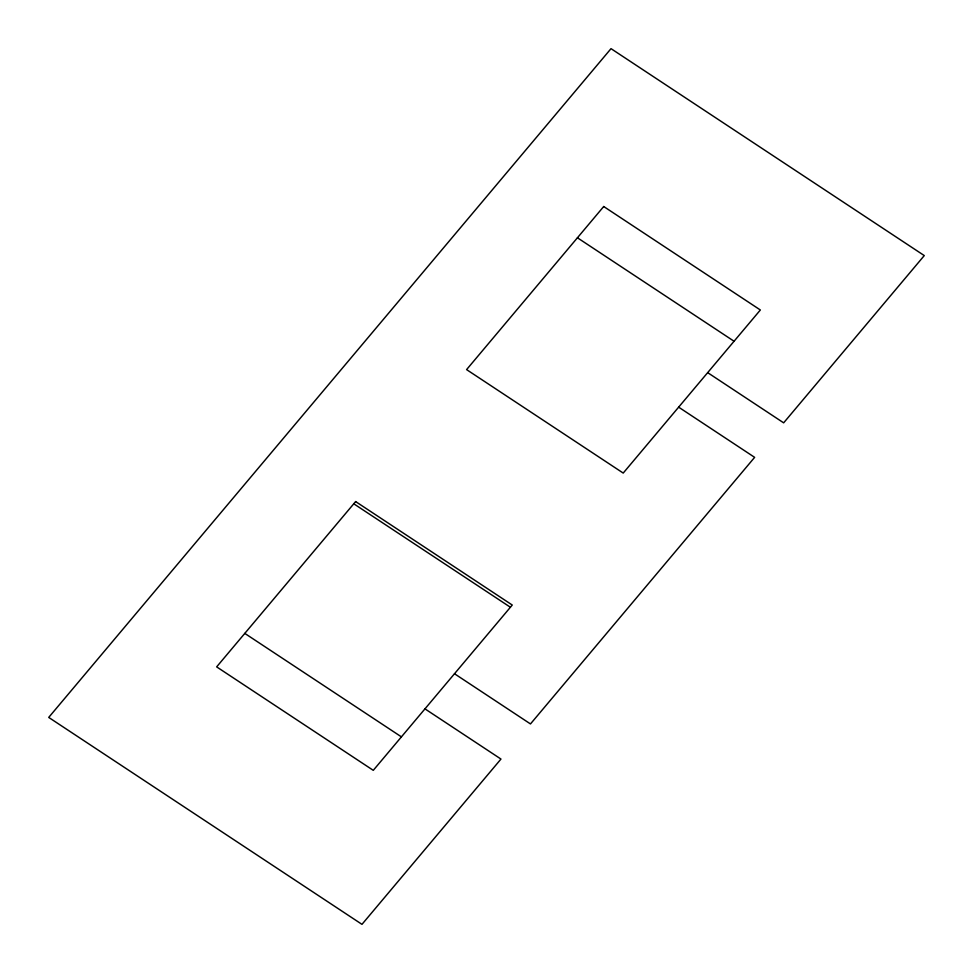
<?xml version="1.0" encoding="UTF-8"?>
<svg xmlns="http://www.w3.org/2000/svg" width="973" height="973" viewBox="0 0 973 973"><rect width="100%" height="100%" fill="white"/><g stroke="black" fill="none" stroke-linecap="round" stroke-linejoin="round"><path stroke-width="1.46" d="M577.427 237.777L734.056 341.243M707.663 372.635L783.654 422.841L924.277 255.583L611.02 48.65L48.723 717.417L361.98 924.35L500.961 759.062L424.97 708.867M678.643 407.152L754.634 457.346L530.48 723.936L454.5 673.742M353.771 503.783L510.399 607.249M244.795 633.399L401.423 736.865M355.631 501.569L216.651 666.87L373.279 770.336L512.26 605.036L355.631 501.569M603.71 206.519L466.59 369.606L623.219 473.073L760.351 309.986L603.71 206.519"/></g></svg>
